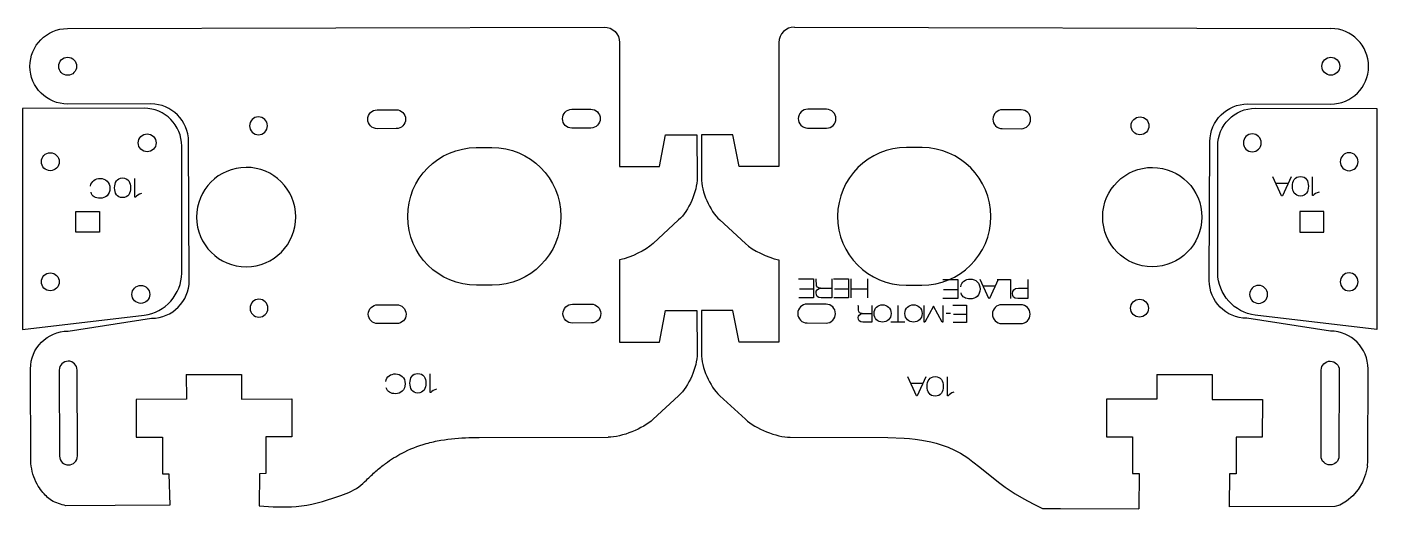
# Model space of a CAD drawing. Header units: millimetres. Extents: x -1200 to 0, y -900 to 0.
# Drawn here: x -472.6 to -257.7, y -260.6 to -183.9 of the extents above; entities that cross this region are included whole.
import ezdxf

# ---------------------------------------------------------------- set-up
doc = ezdxf.new("R2010")
doc.units = ezdxf.units.MM
doc.layers.add('CUTS', color=1, linetype='Continuous', true_color=0xff0000)
doc.layers.add('TEXT', color=5, linetype='Continuous', true_color=0x0000ff)

msp = doc.modelspace()

# ---------------------------------------------------------------- linework, layer by layer
at = {"layer": 'CUTS', "color": 1, "lineweight": 25, "true_color": 0xff0000}
for p, q in [((-466.19, -184.15), (-380.74, -183.92)), ((-350.44, -183.92), (-265, -184.15)), ((-447.27, -239.18), (-438.47, -239.15)), ((-447.27, -239.17), (-447.26, -243.12)), ((-438.47, -239.15), (-438.46, -243.09)), ((-292.72, -239.16), (-292.72, -243.1)), ((-292.72, -239.16), (-283.92, -239.17)), ((-283.92, -239.17), (-283.92, -243.13)), ((-447.26, -243.12), (-455.26, -243.15)), ((-455.26, -243.15), (-455.25, -249.15)), ((-438.46, -243.09), (-430.46, -243.06)), ((-430.46, -243.06), (-430.45, -249.07)), ((-300.72, -243.07), (-300.74, -249.07)), ((-292.72, -243.1), (-300.72, -243.07)), ((-283.92, -243.13), (-275.92, -243.16)), ((-275.92, -243.16), (-275.94, -249.15)), ((-455.25, -249.15), (-451.08, -249.14)), ((-451.08, -249.14), (-451.08, -254.98)), ((-430.45, -249.07), (-434.6, -249.08)), ((-434.6, -249.08), (-434.6, -254.93)), ((-400.63, -249.17), (-380.1, -249.15)), ((-351.09, -249.15), (-335.58, -249.17)), ((-335.58, -249.17), (-332.94, -249.29)), ((-332.94, -249.29), (-332.12, -249.35)), ((-332.12, -249.35), (-331.19, -249.45)), ((-300.74, -249.07), (-296.59, -249.08)), ((-296.59, -249.08), (-296.59, -254.92)), ((-275.94, -249.15), (-280.11, -249.14)), ((-280.11, -249.14), (-280.11, -254.98)), ((-331.19, -249.45), (-330.14, -249.6)), ((-330.14, -249.6), (-328.72, -249.87)), ((-328.72, -249.87), (-327.85, -250.09)), ((-327.85, -250.09), (-325.93, -250.73)), ((-325.93, -250.73), (-324.92, -251.19)), ((-324.92, -251.19), (-323.99, -251.69)), ((-472.03, -253.34), (-472.04, -252.9)), ((-323.99, -251.69), (-322.84, -252.43)), ((-322.84, -252.43), (-322.01, -253.04)), ((-322.01, -253.04), (-320.92, -253.9)), ((-259.2, -253.74), (-259.14, -252.9)), ((-451.08, -254.98), (-450.03, -254.98)), ((-450.03, -254.98), (-449.9, -259.94)), ((-435.63, -254.96), (-435.65, -260.06)), ((-434.6, -254.93), (-435.63, -254.96)), ((-320.92, -253.9), (-317.93, -256.3)), ((-296.59, -254.92), (-295.56, -254.94)), ((-295.56, -254.94), (-295.61, -260.56)), ((-281.16, -254.98), (-281.2, -260.2)), ((-280.11, -254.98), (-281.16, -254.98)), ((-259.48, -255.03), (-259.98, -256.28)), ((-259.2, -253.74), (-259.48, -255.03)), ((-317.93, -256.3), (-316.87, -257.07)), ((-316.87, -257.07), (-315.28, -258.13)), ((-260.66, -257.46), (-261.51, -258.49)), ((-259.98, -256.28), (-260.66, -257.46)), ((-458.6, -260.01), (-466.44, -260.05)), ((-449.9, -259.94), (-458.6, -260.01)), ((-315.28, -258.13), (-313.91, -258.94)), ((-313.91, -258.94), (-312.4, -259.76)), ((-312.4, -259.76), (-310.91, -260.48)), ((-263.6, -259.94), (-264.38, -260.17)), ((-262.5, -259.34), (-263.6, -259.94)), ((-261.51, -258.49), (-262.5, -259.34)), ((-310.91, -260.48), (-308.09, -260.5)), ((-308.09, -260.5), (-295.61, -260.56)), ((-264.38, -260.17), (-281.18, -260.2))]:
    msp.add_line(p, q, dxfattribs=at)
for points in [[(-378.27, -186.38), (-378.27, -206.08), (-371.94, -206.08), (-370.95, -201.06), (-365.95, -201.05), (-365.93, -207.89)], [(-352.92, -186.38), (-352.92, -206.08), (-359.25, -206.08), (-360.23, -201.06), (-365.23, -201.05), (-365.25, -207.89)], [(-453.99, -196.83), (-473.36, -196.89), (-473.36, -232), (-453.96, -229.76)], [(-452.92, -196.15), (-466.16, -196.16)], [(-416.87, -197.08), (-413.86, -197.07), (-413.86, -197.07)], [(-385.87, -196.99), (-382.87, -196.98), (-382.87, -196.98)], [(-345.31, -196.99), (-348.32, -196.98), (-348.32, -196.98)], [(-314.31, -197.08), (-317.32, -197.07), (-317.32, -197.07)], [(-278.26, -196.15), (-265.03, -196.16)], [(-277.04, -196.83), (-257.67, -196.89), (-257.67, -232), (-277.07, -229.76)], [(-413.86, -200.07), (-416.87, -200.08)], [(-382.86, -199.98), (-385.87, -199.99)], [(-348.33, -199.98), (-345.32, -199.99)], [(-317.33, -200.07), (-314.32, -200.08)], [(-448, -223.06), (-448, -202.84), (-448, -202.84)], [(-448, -223.06), (-448, -202.84), (-448, -202.84)], [(-446.81, -224.22), (-446.91, -202.13)], [(-401.1, -203.08), (-398.6, -203.08), (-398.6, -203.08)], [(-330.08, -203.08), (-332.58, -203.08), (-332.58, -203.08)], [(-284.38, -224.22), (-284.28, -202.13)], [(-283.03, -223.06), (-283.03, -202.84), (-283.03, -202.84)], [(-283.03, -223.06), (-283.03, -202.84), (-283.03, -202.84)], [(-464.87, -213.97), (-464.87, -213.25), (-461.07, -213.25), (-461.07, -216.55), (-464.87, -216.55), (-464.87, -213.97), (-464.87, -213.97)], [(-368.87, -214.6), (-372.95, -218.36)], [(-362.32, -214.6), (-358.23, -218.36)], [(-266.16, -213.97), (-266.16, -213.25), (-269.96, -213.25), (-269.96, -216.55), (-266.16, -216.55), (-266.16, -213.97), (-266.16, -213.97)], [(-378.27, -220.96), (-378.27, -220.95), (-378.27, -234.03), (-371.94, -234.03), (-370.95, -229.01), (-365.95, -228.99), (-365.93, -235.84)], [(-352.92, -220.96), (-352.92, -220.95), (-352.92, -234.03), (-359.25, -234.03), (-360.23, -229.01), (-365.23, -228.99), (-365.25, -235.84)], [(-398.54, -224.98), (-401.04, -224.98)], [(-332.64, -224.98), (-330.14, -224.98)], [(-416.79, -228.08), (-413.78, -228.07), (-413.78, -228.07)], [(-385.79, -227.99), (-382.78, -227.98), (-382.78, -227.98)], [(-345.4, -227.99), (-348.41, -227.98), (-348.41, -227.98)], [(-314.4, -228.08), (-317.41, -228.07), (-317.41, -228.07)], [(-466.1, -232.27), (-452.79, -230.24)], [(-413.77, -231.07), (-416.78, -231.08)], [(-382.77, -230.98), (-385.78, -230.99)], [(-348.41, -230.98), (-345.4, -230.99)], [(-317.41, -231.07), (-314.4, -231.08)], [(-265.09, -232.27), (-278.4, -230.24)], [(-472.04, -252.9), (-472.08, -238.29)], [(-467.5, -238.48), (-467.46, -252.14), (-467.46, -252.14)], [(-464.61, -252.13), (-464.65, -238.47)], [(-266.58, -252.13), (-266.54, -238.47)], [(-263.69, -238.48), (-263.73, -252.14), (-263.73, -252.14)], [(-259.14, -252.9), (-259.1, -238.29)], [(-368.87, -242.55), (-372.95, -246.3)], [(-362.32, -242.55), (-358.23, -246.3)]]:
    msp.add_lwpolyline(points, dxfattribs=at)
for points in [[(-472.17, -190.18), (-472.18, -186.87), (-469.5, -184.16), (-466.19, -184.15)], [(-380.74, -183.92), (-379.38, -183.91), (-378.27, -185.02), (-378.27, -186.38)], [(-350.44, -183.92), (-351.81, -183.91), (-352.91, -185.02), (-352.92, -186.38)], [(-259.01, -190.18), (-259.01, -186.87), (-261.68, -184.16), (-265, -184.15)], [(-467.59, -190.15), (-467.59, -189.36), (-466.95, -188.72), (-466.16, -188.72)], [(-466.16, -188.72), (-465.37, -188.72), (-464.74, -189.36), (-464.74, -190.15)], [(-266.45, -190.15), (-266.45, -189.36), (-265.81, -188.72), (-265.02, -188.72)], [(-265.02, -188.72), (-264.24, -188.72), (-263.6, -189.36), (-263.6, -190.15)], [(-466.16, -196.16), (-469.47, -196.17), (-472.16, -193.49), (-472.17, -190.18)], [(-466.16, -191.57), (-466.95, -191.57), (-467.59, -190.94), (-467.59, -190.15)], [(-464.74, -190.15), (-464.74, -190.94), (-465.37, -191.57), (-466.16, -191.57)], [(-265.02, -191.57), (-265.81, -191.57), (-266.45, -190.93), (-266.45, -190.15)], [(-265.03, -196.16), (-261.72, -196.17), (-259.02, -193.49), (-259.01, -190.18)], [(-263.6, -190.15), (-263.6, -190.93), (-264.24, -191.57), (-265.02, -191.57)], [(-448, -202.84), (-448, -199.53), (-450.68, -196.84), (-453.99, -196.83)], [(-446.91, -202.13), (-446.92, -198.82), (-449.61, -196.14), (-452.92, -196.15)], [(-418.37, -198.58), (-418.37, -197.75), (-417.7, -197.08), (-416.87, -197.08)], [(-413.86, -197.07), (-413.04, -197.07), (-412.36, -197.74), (-412.36, -198.57)], [(-387.37, -198.5), (-387.37, -197.67), (-386.7, -196.99), (-385.87, -196.99)], [(-382.87, -196.98), (-382.04, -196.98), (-381.36, -197.65), (-381.36, -198.48)], [(-348.32, -196.98), (-349.15, -196.98), (-349.82, -197.65), (-349.82, -198.48)], [(-343.82, -198.5), (-343.81, -197.67), (-344.48, -196.99), (-345.31, -196.99)], [(-317.32, -197.07), (-318.15, -197.06), (-318.82, -197.74), (-318.83, -198.56)], [(-312.82, -198.58), (-312.81, -197.75), (-313.48, -197.08), (-314.31, -197.08)], [(-284.28, -202.13), (-284.27, -198.82), (-281.57, -196.14), (-278.26, -196.15)], [(-283.03, -202.84), (-283.04, -199.53), (-280.35, -196.84), (-277.04, -196.83)], [(-435.78, -198.2), (-436.57, -198.2), (-437.21, -198.84), (-437.2, -199.63)], [(-437.2, -199.63), (-437.2, -200.41), (-436.56, -201.05), (-435.78, -201.05)], [(-434.35, -199.62), (-434.36, -198.83), (-435, -198.2), (-435.78, -198.2)], [(-435.78, -201.05), (-434.99, -201.04), (-434.35, -200.41), (-434.35, -199.62)], [(-416.87, -200.08), (-417.69, -200.08), (-418.37, -199.41), (-418.37, -198.58)], [(-412.36, -198.57), (-412.36, -199.39), (-413.03, -200.07), (-413.86, -200.07)], [(-385.87, -199.99), (-386.7, -200), (-387.37, -199.33), (-387.37, -198.5)], [(-381.36, -198.48), (-381.36, -199.31), (-382.03, -199.98), (-382.86, -199.98)], [(-349.82, -198.48), (-349.83, -199.31), (-349.16, -199.98), (-348.33, -199.98)], [(-345.32, -199.99), (-344.49, -199.99), (-343.82, -199.32), (-343.82, -198.5)], [(-318.83, -198.56), (-318.83, -199.39), (-318.16, -200.07), (-317.33, -200.07)], [(-314.32, -200.08), (-313.49, -200.08), (-312.82, -199.41), (-312.82, -198.58)], [(-296.83, -199.62), (-296.83, -198.83), (-296.19, -198.2), (-295.4, -198.2)], [(-295.41, -201.05), (-296.2, -201.04), (-296.83, -200.4), (-296.83, -199.62)], [(-293.98, -199.63), (-293.98, -200.41), (-294.62, -201.05), (-295.41, -201.05)], [(-295.4, -198.2), (-294.62, -198.2), (-293.98, -198.84), (-293.98, -199.63)], [(-454.93, -202.33), (-454.93, -201.55), (-454.29, -200.91), (-453.5, -200.91)], [(-453.5, -200.91), (-452.72, -200.91), (-452.08, -201.55), (-452.08, -202.33)], [(-277.53, -200.91), (-278.31, -200.91), (-278.95, -201.55), (-278.95, -202.33)], [(-276.1, -202.33), (-276.1, -201.55), (-276.74, -200.91), (-277.53, -200.91)], [(-470.35, -205.33), (-470.35, -204.55), (-469.71, -203.91), (-468.93, -203.91)], [(-468.93, -203.91), (-468.14, -203.91), (-467.5, -204.55), (-467.5, -205.33)], [(-453.5, -203.76), (-454.29, -203.76), (-454.93, -203.12), (-454.93, -202.33)], [(-452.08, -202.33), (-452.08, -203.12), (-452.72, -203.76), (-453.5, -203.76)], [(-412.02, -214.06), (-412.04, -208.02), (-407.15, -203.1), (-401.1, -203.08)], [(-398.6, -203.08), (-392.55, -203.06), (-387.64, -207.95), (-387.62, -214)], [(-332.58, -203.08), (-338.63, -203.06), (-343.55, -207.95), (-343.56, -214)], [(-319.16, -214.06), (-319.15, -208.02), (-324.04, -203.1), (-330.08, -203.08)], [(-278.95, -202.33), (-278.95, -203.12), (-278.31, -203.76), (-277.53, -203.76)], [(-277.53, -203.76), (-276.74, -203.76), (-276.1, -203.12), (-276.1, -202.33)], [(-262.11, -203.91), (-262.89, -203.91), (-263.53, -204.55), (-263.53, -205.33)], [(-260.68, -205.33), (-260.68, -204.55), (-261.32, -203.91), (-262.11, -203.91)], [(-468.93, -206.76), (-469.71, -206.76), (-470.35, -206.12), (-470.35, -205.33)], [(-467.5, -205.33), (-467.5, -206.12), (-468.14, -206.76), (-468.93, -206.76)], [(-437.76, -206.24), (-442.12, -206.25), (-445.65, -209.79), (-445.64, -214.16)], [(-429.84, -214.11), (-429.85, -209.75), (-433.4, -206.22), (-437.76, -206.24)], [(-301.35, -214.11), (-301.33, -209.75), (-297.79, -206.22), (-293.43, -206.24)], [(-293.43, -206.24), (-289.06, -206.25), (-285.54, -209.79), (-285.55, -214.16)], [(-263.53, -205.33), (-263.53, -206.12), (-262.89, -206.76), (-262.11, -206.76)], [(-262.11, -206.76), (-261.32, -206.76), (-260.68, -206.12), (-260.68, -205.33)], [(-365.93, -207.89), (-365.93, -210.09), (-367.25, -213.11), (-368.87, -214.6)], [(-365.25, -207.89), (-365.26, -210.09), (-363.94, -213.11), (-362.32, -214.6)], [(-445.64, -214.16), (-445.63, -218.52), (-442.08, -222.05), (-437.72, -222.03)], [(-437.72, -222.03), (-433.35, -222.02), (-429.83, -218.48), (-429.84, -214.11)], [(-401.04, -224.98), (-407.09, -225), (-412.01, -220.11), (-412.02, -214.06)], [(-387.62, -214), (-387.61, -220.05), (-392.49, -224.96), (-398.54, -224.98)], [(-343.56, -214), (-343.58, -220.05), (-338.69, -224.96), (-332.64, -224.98)], [(-330.14, -224.98), (-324.1, -225), (-319.18, -220.11), (-319.16, -214.06)], [(-293.47, -222.03), (-297.83, -222.02), (-301.36, -218.48), (-301.35, -214.11)], [(-285.55, -214.16), (-285.56, -218.52), (-289.11, -222.05), (-293.47, -222.03)], [(-372.95, -218.36), (-374.16, -219.46), (-376.4, -220.5), (-378.27, -220.96)], [(-358.23, -218.36), (-357.03, -219.46), (-354.79, -220.5), (-352.92, -220.96)], [(-470.35, -224.43), (-470.35, -223.65), (-469.71, -223.01), (-468.93, -223.01)], [(-468.93, -223.01), (-468.14, -223.01), (-467.5, -223.65), (-467.5, -224.43)], [(-453.96, -229.76), (-450.68, -229.37), (-448, -226.36), (-448, -223.06)], [(-277.07, -229.76), (-280.35, -229.37), (-283.03, -226.36), (-283.03, -223.06)], [(-262.11, -223.01), (-262.89, -223.01), (-263.53, -223.65), (-263.53, -224.43)], [(-260.68, -224.43), (-260.68, -223.65), (-261.32, -223.01), (-262.11, -223.01)], [(-468.93, -225.86), (-469.71, -225.86), (-470.35, -225.22), (-470.35, -224.43)], [(-467.5, -224.43), (-467.5, -225.22), (-468.14, -225.86), (-468.93, -225.86)], [(-455.93, -226.43), (-455.93, -225.65), (-455.29, -225.01), (-454.51, -225.01)], [(-454.51, -225.01), (-453.72, -225.01), (-453.08, -225.65), (-453.08, -226.43)], [(-452.79, -230.24), (-449.48, -230.23), (-446.8, -227.54), (-446.81, -224.22)], [(-278.4, -230.24), (-281.71, -230.23), (-284.39, -227.54), (-284.38, -224.22)], [(-276.53, -225.01), (-277.31, -225.01), (-277.95, -225.65), (-277.95, -226.43)], [(-275.1, -226.43), (-275.1, -225.65), (-275.74, -225.01), (-276.53, -225.01)], [(-263.53, -224.43), (-263.53, -225.22), (-262.89, -225.86), (-262.11, -225.86)], [(-262.11, -225.86), (-261.32, -225.86), (-260.68, -225.22), (-260.68, -224.43)], [(-454.51, -227.86), (-455.29, -227.86), (-455.93, -227.22), (-455.93, -226.43)], [(-453.08, -226.43), (-453.08, -227.22), (-453.72, -227.86), (-454.51, -227.86)], [(-435.7, -227.2), (-436.49, -227.21), (-437.13, -227.85), (-437.12, -228.63)], [(-434.27, -228.63), (-434.28, -227.84), (-434.92, -227.2), (-435.7, -227.2)], [(-296.91, -228.62), (-296.91, -227.84), (-296.27, -227.2), (-295.48, -227.2)], [(-295.48, -227.2), (-294.7, -227.21), (-294.06, -227.84), (-294.06, -228.63)], [(-277.95, -226.43), (-277.95, -227.22), (-277.31, -227.86), (-276.53, -227.86)], [(-276.53, -227.86), (-275.74, -227.86), (-275.1, -227.22), (-275.1, -226.43)], [(-437.12, -228.63), (-437.12, -229.42), (-436.48, -230.06), (-435.7, -230.05)], [(-435.7, -230.05), (-434.91, -230.05), (-434.27, -229.41), (-434.27, -228.63)], [(-418.29, -229.58), (-418.29, -228.75), (-417.62, -228.08), (-416.79, -228.08)], [(-416.78, -231.08), (-417.61, -231.08), (-418.28, -230.41), (-418.29, -229.58)], [(-413.78, -228.07), (-412.95, -228.07), (-412.28, -228.74), (-412.28, -229.57)], [(-412.28, -229.57), (-412.27, -230.39), (-412.94, -231.07), (-413.77, -231.07)], [(-387.29, -229.5), (-387.29, -228.67), (-386.62, -228), (-385.79, -227.99)], [(-385.78, -230.99), (-386.61, -231), (-387.28, -230.33), (-387.29, -229.5)], [(-382.78, -227.98), (-381.95, -227.98), (-381.28, -228.65), (-381.28, -229.48)], [(-381.28, -229.48), (-381.27, -230.31), (-381.94, -230.98), (-382.77, -230.98)], [(-348.41, -227.98), (-349.23, -227.98), (-349.91, -228.65), (-349.91, -229.48)], [(-349.91, -229.48), (-349.91, -230.31), (-349.24, -230.98), (-348.41, -230.98)], [(-343.9, -229.5), (-343.9, -228.67), (-344.57, -227.99), (-345.4, -227.99)], [(-345.4, -230.99), (-344.58, -231), (-343.9, -230.32), (-343.9, -229.5)], [(-317.41, -228.07), (-318.23, -228.06), (-318.91, -228.74), (-318.91, -229.56)], [(-318.91, -229.56), (-318.91, -230.39), (-318.24, -231.07), (-317.41, -231.07)], [(-312.9, -229.58), (-312.9, -228.75), (-313.57, -228.08), (-314.4, -228.08)], [(-314.4, -231.08), (-313.58, -231.08), (-312.9, -230.41), (-312.9, -229.58)], [(-295.49, -230.05), (-296.28, -230.05), (-296.91, -229.41), (-296.91, -228.62)], [(-294.06, -228.63), (-294.06, -229.42), (-294.7, -230.06), (-295.49, -230.05)], [(-472.08, -238.29), (-472.09, -234.97), (-469.41, -232.28), (-466.1, -232.27)], [(-259.1, -238.29), (-259.09, -234.97), (-261.77, -232.28), (-265.09, -232.27)], [(-365.93, -235.84), (-365.93, -238.04), (-367.25, -241.06), (-368.87, -242.55)], [(-365.25, -235.84), (-365.26, -238.04), (-363.94, -241.06), (-362.32, -242.55)], [(-466.08, -237.05), (-466.86, -237.05), (-467.5, -237.69), (-467.5, -238.48)], [(-464.65, -238.47), (-464.65, -237.68), (-465.29, -237.05), (-466.08, -237.05)], [(-266.54, -238.47), (-266.54, -237.68), (-265.9, -237.05), (-265.11, -237.05)], [(-265.11, -237.05), (-264.32, -237.05), (-263.69, -237.69), (-263.69, -238.48)], [(-372.95, -246.3), (-374.57, -247.79), (-377.9, -249.15), (-380.1, -249.15)], [(-358.23, -246.3), (-356.61, -247.79), (-353.29, -249.15), (-351.09, -249.15)], [(-467.46, -252.14), (-467.46, -252.93), (-466.82, -253.57), (-466.03, -253.56)], [(-466.03, -253.56), (-465.24, -253.56), (-464.61, -252.92), (-464.61, -252.13)], [(-265.15, -253.56), (-265.94, -253.56), (-266.58, -252.92), (-266.58, -252.13)], [(-263.73, -252.14), (-263.73, -252.93), (-264.37, -253.56), (-265.15, -253.56)]]:
    msp.add_open_spline(points, degree=3, dxfattribs=at)
for points, knots in [([(-435.65, -260.06), (-433.68, -260.2), (-429.42, -260.5), (-424.13, -259), (-420.27, -257.57), (-418.47, -255.87), (-417.12, -254.54), (-415.26, -253.06), (-412.66, -251.42), (-409.65, -250.24), (-406.05, -249.44), (-403.21, -249.2), (-401.18, -249.18), (-400.63, -249.17)], [0, 0, 0, 0, 5.875427, 12.707763, 16.361945, 17.995967, 20.0759, 22.036762, 25.11717, 29.265572, 31.675807, 36.152851, 37.779355, 37.779355, 37.779355, 37.779355]), ([(-466.44, -260.05), (-467.23, -259.83), (-468.73, -259.43), (-470.15, -257.97), (-471.12, -256.52), (-471.78, -255.05), (-471.94, -253.9), (-472.03, -253.34)], [0, 0, 0, 0, 2.433095, 4.57217, 5.897493, 7.664195, 9.361944, 9.361944, 9.361944, 9.361944])]:
    msp.add_open_spline(points, degree=3, knots=knots, dxfattribs=at)
at = {"layer": 'TEXT', "color": 5, "lineweight": 25, "true_color": 0x0000ff}
for points in [[(-455.36, -210.97), (-455.47, -210.97), (-455.47, -207.99)], [(-271.34, -207.73), (-272.74, -210.75), (-272.85, -210.75), (-274.23, -207.72)], [(-267.81, -210.73), (-267.92, -210.73), (-267.92, -207.75)], [(-273.77, -208.72), (-271.79, -208.73)], [(-349.77, -223.97), (-347.39, -223.97), (-347.39, -226.99), (-349.74, -226.99)], [(-347.39, -225.59), (-349.65, -225.59)], [(-346.27, -225.45), (-346.27, -225.44), (-344.49, -225.44)], [(-344.49, -223.97), (-344.49, -226.99), (-346.16, -226.99)], [(-344.19, -223.97), (-341.82, -223.97), (-341.82, -226.99), (-344.17, -226.99)], [(-341.82, -225.59), (-344.07, -225.59)], [(-341.38, -226.99), (-341.38, -223.97)], [(-338.79, -225.59), (-341.38, -225.59)], [(-338.79, -223.97), (-338.79, -226.99)], [(-326.81, -224.07), (-324.43, -224.07), (-324.43, -227.09), (-326.79, -227.09)], [(-324.43, -225.69), (-326.69, -225.69)], [(-317.99, -224.07), (-319.38, -227.09), (-319.49, -227.09), (-320.88, -224.07)], [(-320.42, -225.07), (-318.44, -225.07)], [(-318.14, -224.07), (-316.02, -224.07), (-316.02, -227.09)], [(-313.26, -224.07), (-313.26, -227.09), (-314.88, -227.09)], [(-314.76, -225.45), (-313.26, -225.45)], [(-339.64, -229.49), (-339.64, -229.48), (-338.1, -229.48)], [(-338.1, -228.21), (-338.1, -230.83), (-339.54, -230.83)], [(-333.97, -228.21), (-333.97, -230.83)], [(-326.81, -228.21), (-326.81, -230.83), (-326.93, -230.83), (-328.31, -228.28), (-328.31, -228.28), (-329.68, -230.83), (-329.8, -230.83), (-329.8, -228.21)], [(-325.57, -229.46), (-326.28, -229.46)], [(-325.2, -228.15), (-323.05, -228.15), (-323.05, -230.89), (-325.18, -230.89)], [(-323.05, -229.61), (-325.09, -229.61)], [(-332.84, -230.83), (-335.1, -230.83)], [(-408.35, -242.05), (-408.46, -242.05), (-408.46, -239.07)], [(-329.51, -239.56), (-330.9, -242.58), (-331.01, -242.58), (-332.39, -239.55)], [(-331.93, -240.55), (-329.96, -240.56)], [(-325.97, -242.55), (-326.08, -242.55), (-326.08, -239.57)]]:
    msp.add_lwpolyline(points, dxfattribs=at)
for points in [[(-462.51, -209.21), (-462.42, -208.4), (-461.7, -207.99), (-461, -207.99)], [(-461, -207.99), (-460.14, -207.99), (-459.43, -208.57), (-459.43, -209.57)], [(-458.68, -209.48), (-458.68, -208.64), (-458.34, -207.92), (-457.41, -207.92)], [(-457.41, -207.92), (-456.48, -207.92), (-456.15, -208.64), (-456.15, -209.48)], [(-271.12, -209.24), (-271.12, -208.4), (-270.79, -207.68), (-269.86, -207.68)], [(-269.86, -207.68), (-268.93, -207.68), (-268.59, -208.4), (-268.59, -209.24)], [(-461, -211.15), (-461.71, -211.15), (-462.28, -210.86), (-462.44, -210.2)], [(-459.43, -209.57), (-459.43, -210.57), (-460.14, -211.15), (-461, -211.15)], [(-457.41, -211.04), (-458.34, -211.04), (-458.68, -210.32), (-458.68, -209.48)], [(-456.15, -209.48), (-456.15, -210.32), (-456.48, -211.04), (-457.41, -211.04)], [(-454.42, -210.41), (-454.88, -210.52), (-455.19, -210.76), (-455.36, -210.97)], [(-269.86, -210.79), (-270.79, -210.79), (-271.12, -210.07), (-271.12, -209.24)], [(-268.59, -209.24), (-268.59, -210.07), (-268.93, -210.79), (-269.86, -210.79)], [(-266.87, -210.16), (-267.32, -210.28), (-267.63, -210.52), (-267.81, -210.73)], [(-346.94, -224.81), (-346.94, -224.7), (-346.95, -224.1), (-347, -223.97)], [(-346.99, -226.17), (-346.99, -225.88), (-346.8, -225.48), (-346.27, -225.45)], [(-346.27, -225.44), (-346.73, -225.44), (-346.94, -225.22), (-346.94, -224.81)], [(-323.96, -225.22), (-323.87, -224.41), (-323.15, -224.01), (-322.45, -224.01)], [(-322.45, -224.01), (-321.58, -224.01), (-320.88, -224.59), (-320.88, -225.58)], [(-320.88, -225.58), (-320.88, -226.58), (-321.58, -227.16), (-322.45, -227.16)], [(-315.71, -226.27), (-315.71, -225.86), (-315.51, -225.45), (-314.76, -225.45)], [(-346.16, -226.99), (-346.76, -226.99), (-346.99, -226.71), (-346.99, -226.17)], [(-322.45, -227.16), (-323.16, -227.16), (-323.73, -226.87), (-323.89, -226.21)], [(-314.88, -227.09), (-315.52, -227.09), (-315.71, -226.72), (-315.71, -226.27)], [(-340.22, -228.93), (-340.22, -228.84), (-340.23, -228.32), (-340.28, -228.21)], [(-340.27, -230.11), (-340.27, -229.86), (-340.1, -229.51), (-339.64, -229.49)], [(-339.64, -229.48), (-340.04, -229.48), (-340.22, -229.29), (-340.22, -228.93)], [(-337.76, -229.46), (-337.76, -228.6), (-337.16, -228.09), (-336.41, -228.09)], [(-336.41, -230.83), (-337.16, -230.83), (-337.76, -230.33), (-337.76, -229.46)], [(-336.41, -228.09), (-335.66, -228.09), (-335.05, -228.6), (-335.05, -229.46)], [(-335.05, -229.46), (-335.05, -230.33), (-335.66, -230.83), (-336.41, -230.83)], [(-332.84, -229.46), (-332.84, -228.6), (-332.23, -228.09), (-331.48, -228.09)], [(-331.48, -230.83), (-332.23, -230.83), (-332.84, -230.33), (-332.84, -229.46)], [(-331.48, -228.09), (-330.73, -228.09), (-330.12, -228.6), (-330.12, -229.46)], [(-330.12, -229.46), (-330.12, -230.33), (-330.73, -230.83), (-331.48, -230.83)], [(-339.54, -230.83), (-340.07, -230.83), (-340.27, -230.58), (-340.27, -230.11)], [(-415.5, -240.29), (-415.41, -239.48), (-414.68, -239.07), (-413.98, -239.07)], [(-413.98, -239.07), (-413.12, -239.07), (-412.42, -239.65), (-412.42, -240.65)], [(-412.42, -240.65), (-412.42, -241.65), (-413.12, -242.23), (-413.98, -242.23)], [(-411.66, -240.56), (-411.66, -239.72), (-411.33, -239.01), (-410.4, -239.01)], [(-410.4, -242.12), (-411.33, -242.12), (-411.66, -241.4), (-411.66, -240.56)], [(-410.4, -239.01), (-409.46, -239.01), (-409.13, -239.72), (-409.13, -240.56)], [(-409.13, -240.56), (-409.13, -241.4), (-409.46, -242.12), (-410.4, -242.12)], [(-329.29, -241.06), (-329.29, -240.23), (-328.95, -239.51), (-328.02, -239.51)], [(-328.02, -239.51), (-327.09, -239.51), (-326.76, -240.23), (-326.76, -241.06)], [(-413.98, -242.23), (-414.7, -242.23), (-415.26, -241.94), (-415.42, -241.28)], [(-407.41, -241.49), (-407.86, -241.6), (-408.17, -241.84), (-408.35, -242.05)], [(-328.02, -242.62), (-328.95, -242.62), (-329.29, -241.9), (-329.29, -241.06)], [(-326.76, -241.06), (-326.76, -241.9), (-327.09, -242.62), (-328.02, -242.62)], [(-325.03, -241.99), (-325.49, -242.1), (-325.79, -242.35), (-325.97, -242.55)]]:
    msp.add_open_spline(points, degree=3, dxfattribs=at)

doc.saveas('drawing.dxf')
